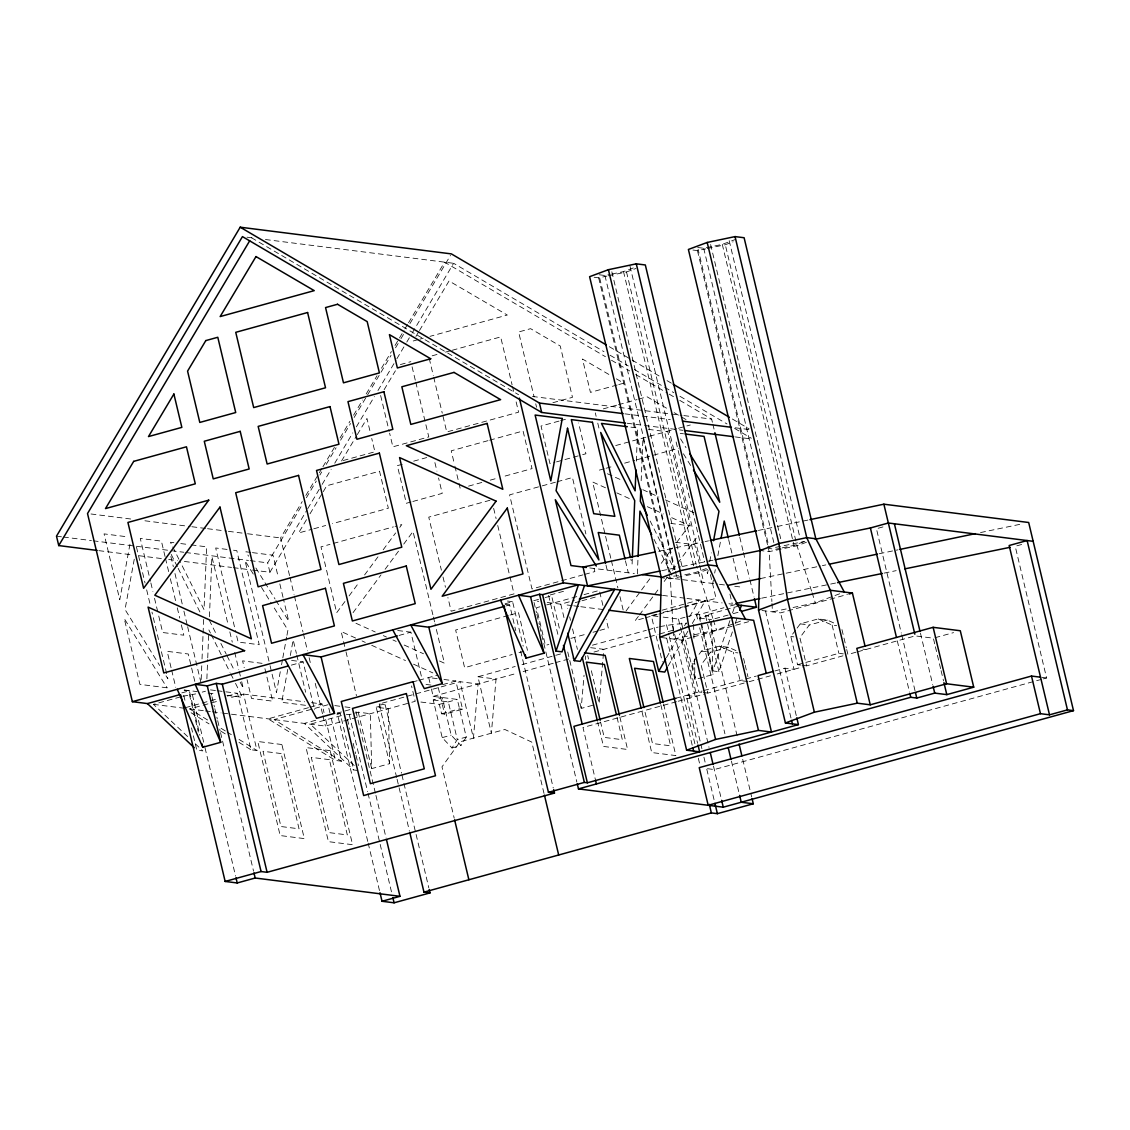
<?xml version="1.0" encoding="UTF-8"?>
<svg xmlns="http://www.w3.org/2000/svg" width="1130" height="1130" viewBox="0 0 1130 1130"><rect width="100%" height="100%" fill="white"/><g stroke="black" fill="none" stroke-linecap="round" stroke-linejoin="round"><path stroke-width="0.75" stroke-dasharray="5 3.75" d="M201.747 665.81L201.041 682.986L187.594 626.543M202.03 658.945L203.019 634.905M203.089 633.196L203.654 619.452M206.875 678.819L207.666 659.609M207.736 657.872L208.739 633.436M209.431 616.726L211.903 556.624L228.189 625.045M632.306 559.011L632.094 564.153L630.865 559.025M636.331 461.167L637.687 428.002L629.071 426.914M637.348 573.941L637.998 558.234M641.176 480.73L642.942 437.79L674.327 569.492L649.609 519.927M592.614 705.29L581.187 708.439L584.041 675.246M585.382 659.525L585.693 656.036M129.95 544.236L119.766 599.719L104.073 533.883L127.93 536.891M134.258 559.237L125.02 609.508L159.655 665.528M280.282 671.714L276.454 692.52L269.533 663.451M281.554 664.779L282.5 659.581M282.825 657.844L286.639 637.038M286.964 635.3L287.924 630.102L272.429 605.044M287.769 669.37L281.709 702.309L308.857 705.741M290.311 655.499L293.179 639.891L296.399 653.394M708.143 570.226L707.507 573.687L706.278 568.559L695.218 572.613L683.396 575.099M709.739 561.553L711.335 552.881M712.762 583.476L713.397 580.015M714.668 573.08L715.318 569.605M717.861 555.734L720.728 540.126M732.395 631.882L718.906 671.686L712.875 670.923L730.291 619.508M732.537 612.87L735.348 604.578L730.446 605.934M735.206 623.591L737.452 616.952M666.46 657.646L680.218 633.379M684.526 625.794L686.249 622.757M689.681 616.683L699.145 600.002L662.109 610.214M668.183 665.994L687.972 631.105M692.28 623.52L705.177 600.764L684.978 606.33M289.548 575.566L280.593 537.937L302.219 501.579M305.82 495.505L318.434 474.303M319.338 472.778L322.036 468.23M322.94 466.718L334.649 447.028M340.059 437.932L349.961 421.264M353.577 415.204L362.575 400.048M366.191 393.989L376.996 375.81M381.502 368.225L391.418 351.557M395.02 345.498L398.622 339.438M399.526 337.927L404.032 330.341M404.921 328.83L407.633 324.282M408.537 322.77L444.57 262.16L605.426 356.685M252.456 570.057L269.915 572.26L267.669 562.853L302.784 503.796M306.385 497.737L316.301 481.069M319.903 475.024L321.697 471.987M326.203 464.416L336.104 447.763M340.61 440.177L350.512 423.524M354.128 417.464L366.727 396.263M367.631 394.751L391.051 355.371M395.542 347.8L400.048 340.229M400.952 338.703L403.65 334.169M409.95 323.561L450.475 255.408M269.915 572.26L306.837 510.167M307.727 508.655L321.245 485.942M322.135 484.431L331.147 469.275M334.748 463.215L352.758 432.931M356.36 426.872L374.369 396.588M377.971 390.528L395.98 360.23M396.884 358.719L405.896 343.577M406.8 342.065L411.292 334.48M412.196 332.969L453.624 263.304L603.985 351.67M306.484 519.701L298.546 532.993L312.106 529.25M310.016 513.797L322.347 493.132M323.237 491.663L326.754 485.759L379.539 471.21L388.353 508.232L332.446 523.642M341.557 460.984L356.444 436.039M357.32 434.57L366.968 418.439L370.146 431.773M384.115 389.709L395.415 370.795M415.911 336.472L418.594 331.98M419.484 330.483L449.048 280.974L507.299 315.044L430.022 336.345M466.266 737.057L460.969 745.503L451.195 735.15L442.226 697.521L433.242 699.993L442.211 737.622L451.986 747.975L457.297 739.529L466.266 737.057L457.311 699.428L433.171 696.377L430.728 686.108M344.947 601.513L336.684 612.7L320.991 546.849L329.974 544.378M349.085 595.906L359.425 581.922M364.595 574.93L378.041 556.737M383.211 549.745L395.613 532.965M399.752 527.371L401.814 524.574L395.076 526.425M353.069 612.63L380.994 574.859M385.118 569.266L398.565 551.087M403.735 544.095L413.043 531.495L433.002 615.313M626.091 610.892L640.555 591.301M641.6 589.902L650.894 577.317M661.234 563.319L672.604 547.937M676.743 542.343L689.159 525.549L669.85 516.848M638.337 616.415L635.244 620.61L643.662 618.294M639.368 615.017L653.846 595.439M654.877 594.041L657.985 589.846M664.186 581.442L667.293 577.246M672.463 570.255L676.588 564.661M677.633 563.263L698.312 535.281M701.787 692.323L698.778 691.941L692.054 663.72L701.476 651.092L719.443 646.148L728.483 647.278L740.856 652.787M728.483 647.278L710.53 652.236L701.109 664.864L707.832 693.086L744.162 683.057M800.577 665.09L797.554 664.708L790.831 636.487L796.071 629.466M797.116 628.068L800.266 623.859L818.219 618.915L827.273 620.059L836.539 624.184M827.273 620.059L809.306 625.003L799.885 637.631L806.608 665.852L842.952 655.824M611.683 274.082L623.506 271.596L634.467 267.513M608.491 275.762L626.514 271.977L635.922 268.474M697.676 247.498L703.707 248.261L722.282 244.363L734.825 239.687M707.281 248.529L725.305 244.744L733.13 241.82M707.634 569.506L698.227 572.995L683.481 576.102M782.186 547.866L793.995 545.38L804.97 541.298M806.41 542.273L797.017 545.762L769.163 551.624L761.62 550.677M694.258 634.749L716.561 630.06L734.26 623.477M735.87 622.87L743.907 619.876M793.048 607.516L815.337 602.827L841.087 593.25M413.227 340.978L418.255 339.593M419.936 339.127L423.298 338.195M400.387 364.566L410.854 361.671M432.168 355.809L437.169 354.425M445.531 352.122L450.545 350.738M452.212 350.272L500.661 336.924L512.074 384.807M343.223 460.517L374.906 451.788L371.728 438.44M552.881 402.718L572.472 397.322L560.254 346.006L530.591 328.675L518.628 331.966L534.109 396.969M617.121 385.019L590.439 392.364L582.487 359.015L611.994 376.276M618.788 384.553L623.788 383.169L613.463 377.138M402.252 464.303L397.35 465.645L406.32 503.274L411.207 501.932M413.679 461.153L426.745 457.551M487.991 440.658L451.237 450.799L454.486 464.472M489.657 440.206L523.077 430.996L532.032 468.625L503.641 476.45M558.997 421.095L541.03 426.038L549.999 463.667L554.901 462.311M560.621 420.643L568.786 418.382M603.335 408.862L616.796 405.147M618.477 404.695L636.995 399.582M638.676 399.116L647.08 396.8L668.127 409.117M313.801 528.784L325.666 525.507M412.846 501.48L442.24 493.372L438.567 477.976M468.555 486.126L481.917 482.439M490.265 480.137L496.946 478.287M556.525 461.873L581.018 455.122M582.656 454.67L585.919 453.766L578.588 422.973M615.737 445.545L676.743 428.722M678.438 428.256L685.204 426.391M686.899 425.925L690.289 424.993M333.237 543.474L393.395 526.891M489.926 500.279L428.75 517.144L441.392 570.17M555.452 482.213L509.574 494.855L531.99 588.928L582.953 574.873M557.147 481.747L572.444 477.524L585.891 533.967M599.38 470.108L604.437 468.71M606.118 468.244L614.536 465.927M624.636 463.145L634.735 460.362M636.43 459.896L678.706 448.229M584.662 574.407L594.846 571.596L594.041 568.178M181.831 692.888L189.317 690.826L199.911 735.291M505.124 603.759L512.596 601.697L523.19 646.176M291.328 665.132L303.108 661.883L314.521 709.767M399.017 635.441L410.868 632.164L421.871 678.353M506.282 605.864L509.658 604.946L515.76 630.596M187.637 736.562L153.468 704.343L181.224 696.702M182.848 696.25L195.66 693.919M550.225 594.973L566.554 590.467M202.199 692.125L205.462 691.221M538.544 599.394L533.643 600.75L538.742 601.386M545.084 597.601L551.61 595.793L560.169 631.712M508.316 615.511L455.644 630.032L464.614 667.661L512.187 654.538M510.011 615.045L518.515 612.7L527.47 650.329M539.872 606.81L536.468 607.742L545.437 645.371L548.841 644.439M546.666 604.931L577.246 596.499M584.041 594.634L599.338 590.411L602.996 605.807M185.306 707.691L200.462 703.524M202.157 703.058L208.881 701.193M210.576 700.727L217.299 698.877M227.413 696.094L237.512 693.312L250.959 749.755L256.99 750.518L243.543 694.074L228.387 698.241M547.217 602.46L560.805 604.183L574.266 600.468M207.609 720.008L189.656 708.92L201.451 705.671M203.132 705.205L218.288 701.038M575.255 602.629L580.297 601.231M581.992 600.764L598.829 596.117M882.968 526.919L876.428 528.727L901.288 633.054M308.504 707.691L268.093 718.835L335.426 760.419L341.458 761.182L330.864 716.717M310.185 707.225L321.979 703.976L324.013 712.536M328.011 704.739L274.124 719.598L341.458 761.182M656.346 614.226L651.304 615.624L662.307 661.799M663.084 612.375L683.297 606.796M412.365 682.054L417.267 680.712M418.891 680.26L437.677 675.076M518.981 652.66L524.08 651.261M570.918 638.351L586.216 634.128M593.01 632.263L598.109 630.851M599.804 630.385L608.293 628.04L606.259 619.494M645.343 617.827L657.123 614.579M658.818 614.113L716.067 598.335L710.021 573.009M367.759 841.412L337.206 713.129L350.258 709.527M663.183 617.121L678.452 619.056L684.978 617.248M686.616 616.796L696.405 614.099L699.428 614.48L723.92 607.728M442.776 684.596L455.842 680.995L462.566 709.216L444.613 714.16L441.59 713.779L439.344 704.371L420.388 701.97M315.722 720.262L304.295 723.412L353.662 769.954L358.182 770.519M336.952 714.414L340.215 713.51L353.662 769.954M396.672 777.539L379.157 703.99L459.981 681.701L478.075 683.989L473.428 738.144L459.981 681.701M477.934 676.757L496.042 679.045L491.381 733.201L477.934 676.757L515.209 666.474M521.989 664.61L560.96 653.86M592.431 645.188L646.318 630.328M647.999 629.876L658.098 627.079M659.793 626.627C668.72 625.102 677.647 623.477 686.701 623.704M341.359 715.615L310.326 724.175L354.636 765.942M718.906 671.686L705.459 615.243L739.755 605.793M346.246 714.273L349.269 714.654L358.252 712.183L370.315 713.708L371.699 768.612L389.652 763.668L388.268 708.75L376.205 707.225L389.652 763.668M376.205 707.225L385.189 704.753L401.489 773.16M683.579 631.599L694.978 679.497L712.945 674.539L699.498 618.096L708.482 615.624L737.819 738.766M222.78 713.115L325.412 726.082L410.162 702.719M411.843 702.253L415.219 701.32L411.546 685.924M433.171 696.377L516.368 673.438M523.148 671.573L553.644 663.155M555.339 662.689L572.289 658.027M593.999 652.038L647.857 637.193M649.552 636.727L658.027 634.382M659.708 633.916L674.963 629.721M714.895 618.703L731.52 614.127M733.186 613.661L738.173 612.291M439.344 704.371L457.311 699.428M1016.831 545.818L1023.37 544.01M661.488 637.546L681.786 640.103L691.814 637.348M693.481 636.882L748.625 621.684M762.001 610.525L780.576 612.87L847.401 594.451M441.59 713.779L459.557 708.835L462.566 709.216M442.211 737.622L451.195 735.15M451.986 747.975L460.969 745.503M675.98 698.227L702.083 691.023M703.736 690.571L756.394 676.051M774.869 670.966L784.969 668.169L794.023 669.313L780.576 612.87M797.554 664.708L804.165 662.886M805.817 662.434L838.856 653.324L843.376 653.889M676.531 701.716L582.981 727.494L595.609 780.519M678.226 701.236L704.682 693.947M749.119 681.701L770.448 675.811M777.186 673.96L803.458 666.714M856.06 652.208L847.895 654.468L846.709 649.482M857.698 651.77L915.258 635.893L933.352 638.182L934.976 645.032M935.033 637.716L953.565 632.616M1041.479 679.37L714.301 769.558L705.925 768.499M1043.174 678.904L1046.578 677.958L1015.206 546.27M692.916 250.027L697.45 250.606L705.643 248.882M669.793 572.345L598.9 274.731L604.931 275.494L609.988 274.435M594.14 277.26L598.66 277.839L606.852 276.115M658.691 551.27L703.383 541.934M705.092 541.567L708.538 540.846M758.385 530.436L775.576 526.834M777.299 526.481L809.956 519.645M780.491 548.234L775.42 549.293L769.389 548.53L698.086 249.222M673.621 576.145L681.715 575.467M681.842 576.441L670.373 578.857L662.83 577.91M760.504 578.56L820.677 565.975M822.4 565.622L825.832 564.901M879.126 553.757L898.025 549.816M980.543 532.555L1021.803 523.939M786.183 608.957L772.454 611.853L771.988 603.25M687.393 636.19L673.678 639.086L673.296 632.207M661.7 570.707L680.67 566.822M682.393 566.469L713.44 560.113M775.533 547.386L804.857 541.383M761.648 598.194L828.926 584.422M830.649 584.069L835.819 582.995M884.112 573.108L896.189 570.636M246.976 237.187L254.985 238.204M265.423 239.518L453.624 263.304M532.484 396.461L682.068 415.374M683.82 415.586L711.646 419.103L712.451 422.521M624.932 413.848L640.639 415.826M642.391 416.052L670.316 419.583M748.837 429.513L733.13 427.521L751.309 438.242M627.178 423.256L642.885 425.233M644.623 425.459L683.029 430.318M735.376 436.929L751.083 438.92M648.366 429.358L667.858 431.815L690.275 525.888L670.782 523.43M680.204 433.383L683.495 433.793M675.26 542.245L694.752 544.702L699.23 563.517M589.747 567.924L634.326 573.56M666.658 577.642L679.582 579.28M682.605 579.662L717.79 584.111M719.471 584.323L724.5 584.959M734.74 586.258L739.91 586.908M91.007 513.981L131.009 519.037M144.923 520.789L190.151 526.509M191.888 526.721L205.801 528.487M207.539 528.699L226.678 531.128M228.415 531.34L245.803 533.544M247.541 533.755L280.593 537.937M662.547 595.383L685.204 598.236M686.941 598.462L722.155 602.912M728.935 603.773L732.325 604.197L729.881 593.928M818.219 618.915L832.132 625.102L836.652 625.667M173.893 542.697L170.432 542.259L172 545.394M180.786 543.572L189.402 544.66M191.125 544.872L206.635 546.835L204.05 609.677L179.825 561.073M227.059 549.42L215.689 547.979L235.662 631.797M233.557 550.239L236.806 550.649L259.222 644.721L238.105 642.052L236.057 633.506M250.789 552.415L245.86 551.793L248.586 556.214M252.442 552.627L273.008 555.226L278.234 577.176M800.266 623.859L809.306 625.003M705.459 615.243L708.482 615.624M56.5 536.171L61.74 536.835M63.478 537.047L91.403 540.578M93.154 540.804L183.893 552.273M185.645 552.499L248.473 560.438M250.21 560.65L267.669 562.853M699.498 618.096L711.561 619.621M572.062 605.609L566.836 604.946L567.641 608.364M573.8 605.821L579.026 606.485M580.778 606.711L603.434 609.564M652.999 615.836L661.474 616.909M790.831 636.487L793.853 636.868M507.427 601.047L512.596 601.697M98.875 550.649L132.041 554.844M139.018 555.72L161.703 558.587M168.695 559.477L177.41 560.579M184.388 561.455L231.509 567.415M233.26 567.641L250.719 569.845M862.84 649.129L865.863 649.51M505.124 604.366L509.658 604.946M1042.044 677.393L1046.578 677.958M719.443 646.148L733.342 652.335L737.876 652.9M701.476 651.092L710.53 652.236M802.088 665.273L806.608 665.852M590.637 647.674L603.801 649.34L599.14 703.482L590.595 667.576M692.054 663.72L695.063 664.101M397.704 630.512L410.868 632.164M747.608 681.503L740.065 680.557L733.342 652.335M703.298 692.506L707.832 693.086M437.183 678.636L428.694 677.562L430.318 684.399M443.963 679.483L455.842 680.995M291.596 660.429L303.108 661.883M262.075 663.338L242.583 660.866L244.207 667.703M426.01 684.441L431.095 685.077M433.242 699.993L448.327 701.9L457.297 739.529M379.157 703.99L385.189 704.753M215.449 690.515L210.364 689.879L211.578 695.007M217.144 690.727L237.512 693.312M243.543 694.074L304.549 701.772M311.513 702.662L321.979 703.976M334.805 705.6L343.28 706.674M344.975 706.886L351.769 707.747M184.246 689.992L197.242 691.631M208.019 693.001L216.635 694.088M226.989 695.388L242.498 697.351L233.896 680.105M184.148 690.176L189.317 690.826M337.206 713.129L340.215 713.51M153.468 704.343L183.625 708.157M189.656 708.92L203.612 710.685M205.349 710.911L210.576 711.561M212.327 711.787L221.042 712.889M607.417 473.738L621.895 480.264M642.815 489.714L658.889 496.974M665.33 499.87L694.286 512.949M605.511 487.793L592.643 481.987L610.977 558.955M616.768 492.878L631.246 499.418M647.335 506.678L663.423 513.938M355.95 623.266L375.245 631.981M383.296 635.611L386.502 637.052M392.943 639.961L396.164 641.416M404.201 645.046L423.496 653.761M439.584 661.022L444.415 663.197L435.036 623.859M355.639 638.055L341.161 631.515L345.582 650.089M362.08 640.95L365.287 642.405M371.728 645.315L405.5 660.556M413.552 664.186L432.847 672.901M674.144 412.634L686.164 419.668M609.338 346.726L630.596 359.213M632.122 360.103L660.979 377.067M667.053 380.641L671.616 383.31M732.367 419.018L749.063 428.835M610.059 355.23L628.28 365.95M634.368 369.51L663.225 386.474M664.737 387.364L673.847 392.717M679.921 396.291L727.014 423.962M611.485 360.244L629.707 370.951M635.766 374.524L667.632 393.24M669.158 394.13L673.706 396.814M679.78 400.373L711.646 419.103M251.51 237.752L518.571 394.709M221.085 728.327L225.576 731.096M227.059 732.028L231.551 734.797M239.037 739.416L256.99 750.518M191.111 712.776L209.064 723.878M221.028 731.265L225.52 734.034M238.981 742.353L250.959 749.755M195.236 743.724L202.835 750.885L196.79 750.122L191.493 727.89M680.557 438.864L686.023 447.706M683.424 453.78L692.535 468.526M255.889 568.009L264.081 581.272M264.999 582.755L275.028 598.971M275.932 600.44L288.701 621.076L283.461 599.126M253.29 574.082L245.083 560.819L269.124 661.728M261.482 587.36L271.511 603.575M166.025 675.853L167.862 678.791L151.971 612.093M654.002 539.321L671.983 575.382M172.791 546.962L179.034 559.505M209.29 620.158L217.002 635.653M220.873 643.408L226.282 654.242M227.045 655.795L234.772 671.291M240.181 682.125L243.275 688.325L240.831 678.071M171.209 554.392L177.382 566.78M178.159 568.334L201.338 614.805M208.881 629.933L210.448 633.068M211.225 634.636L221.395 655.019M222.172 656.587L229.983 672.265M230.774 673.833L233.119 678.537M811.566 591.075L797.017 545.762L725.305 244.744M812.103 592.756L815.337 602.827M712.79 618.308L696.603 566.158M713.327 619.989L716.561 630.06M935.386 646.741L940.683 668.974M941.092 670.683L943.536 680.938M920.47 633.238L932.702 684.554M901.698 634.763L915.145 691.207M897.291 640.851L909.523 692.153M841.963 629.565L846.313 647.829M832.132 625.102L838.856 653.324M729.189 240.634L799.687 536.538M722.282 244.363L793.995 545.38M710.629 244.546L780.703 538.727M703.707 248.261L774.615 545.875M697.45 250.606L767.524 544.787M767.934 546.496L769.163 551.624L771.889 601.527M784.969 668.169L796.382 716.067M765.49 610.977L791.155 718.722M712.861 424.23L714.909 432.79M739.755 537.117L743.017 550.804M743.427 552.514L749.543 578.164M749.939 579.888L754.021 596.979M728.652 539.632L732.678 556.511M733.073 558.206L739.105 583.532M743.582 658.451L744.769 663.437M745.164 665.09L747.933 676.715M676.136 441.985L704.654 561.709M630.003 266.157L700.911 563.771M699.639 565.226L703.722 582.331M626.514 271.977L696.193 564.449M742.707 759.289L751.662 796.918M623.506 271.596L694.399 569.195M699.428 614.48L701.052 621.316M701.462 623.04L712.875 670.923M696.405 614.099L698.043 620.935M699.668 627.786L724.937 733.822M731.449 761.196L739.19 793.684M611.839 271.779L681.927 565.961M604.931 275.494L675.02 569.69M675.415 571.399L676.644 576.526M681.531 623.054L683.17 629.89M598.66 277.839L668.748 572.02M669.158 573.729L670.373 578.857L673.198 630.484M678.452 619.056L709.004 747.326M713.496 766.14L721.237 798.642M681.786 640.103L695.233 696.546L686.193 695.402L697.591 743.3M672.562 625.526L701.9 748.682M703.934 757.227L705.148 762.355M706.787 769.205L714.527 801.693M666.516 624.763L668.96 635.032M669.37 636.741L695.049 744.486M698.298 758.173L699.936 765.01M666.7 638.196L692.789 747.665M595.326 412.902L596.132 416.32M597.77 423.157L599.394 429.993M663.635 704.273L675.867 755.589L651.727 752.538L641.543 709.767M660.824 704.739L670.613 745.8L652.504 743.512L644.354 709.301M625.441 560.833L628.294 572.797M611.386 560.664L617.912 588.024M619.946 596.584L623.209 610.271M605.963 565L607.177 570.127M619.861 716.985L627.602 749.487L603.462 746.436L597.756 722.48M617.037 717.451L622.333 739.698L604.239 737.41L600.567 722.014M535.733 403.805L536.552 407.224M587.741 655.598L588.546 659.016M569.69 616.909L570.495 620.342M572.543 628.887L577.43 649.411M512.483 386.517L514.108 393.367M516.142 401.913L518.585 412.182L446.745 431.985L442.678 414.88M560.805 604.183L564.054 617.87M567.74 651.996L581.187 708.439M548.587 595.411L558.375 636.473M534.052 602.46L536.496 612.728M536.905 614.438L539.349 624.692M539.759 626.401L576.837 782.045M493.655 508.359L496.098 518.628M497.737 525.464L509.545 575.071M509.955 576.78L514.023 593.886L451.167 611.217L447.904 597.53M520.662 651.12L553.248 787.949M544.01 793.415L531.792 742.113L504.856 729.486L459.952 741.859L441.985 766.86L454.204 818.177M429.231 358.436L433.298 375.541M433.708 377.25L442.268 413.17M454.896 466.196L458.568 481.578M458.978 483.287L460.193 488.428M412.083 366.812L415.346 380.485M415.755 382.208L428.793 436.929L392.873 446.83L389.61 433.157M434.895 462.594L436.943 471.139M443.017 577.006L445.46 587.261M380.641 395.528L389.2 431.448M433.411 617.022L434.64 622.15M438.285 687.605L444.613 714.16M401.899 774.869L403.523 781.72M403.933 783.429L428.793 887.756M397.082 779.248L409.3 830.55M345.992 651.77L356.444 695.67M358.252 712.183L371.699 768.612M355.978 711.589L375.527 793.698M375.937 795.407L386.135 838.163M349.269 714.654L367.603 791.622M368.013 793.331L391.644 892.531M347.475 719.4L349.919 729.669M353.182 743.342L355.625 753.611M356.035 755.32L358.478 765.575M368.168 843.121L379.581 891.005M328.83 708.171L330.454 715.008M325.638 719.372L335.426 760.419M289.958 577.275L294.04 594.38M294.45 596.089L302.995 632.009M303.405 633.718L307.487 650.824M309.112 657.66L310.34 662.802M315.228 683.325L322.559 714.104M322.968 715.813L325.412 726.082M279.845 583.928L283.065 597.445M296.795 655.089L305.651 692.238M264.929 668.663L272.669 701.165L251.552 698.495L247.06 679.681M229.828 631.882L232.272 642.151M234.715 652.406L238.783 669.511M239.193 671.22L240.422 676.347M211.988 696.716L214.432 706.985M214.841 708.694L217.285 718.948M217.695 720.658L220.138 730.926M220.548 732.635L253.558 871.173M170.884 556.426L173.328 566.681M174.966 573.532L182.297 604.31M183.922 611.146L187.185 624.834M165.051 556.511L161.392 541.115L140.275 538.445L150.459 581.216M165.46 558.22L168.723 571.907M170.347 578.744L175.644 600.976M177.283 607.827L179.727 618.082M181.351 624.932L183.795 635.187L162.678 632.518L158.2 613.703M194.798 681.376L188.286 654.002L167.169 651.332L171.237 668.437M192.397 694.823L204.629 746.139M205.024 747.848L235.591 876.131M189.388 694.442L198.343 732.071M183.752 695.388L185.391 702.239M150.869 582.925L152.903 591.47M154.528 598.321L157.79 611.994M171.647 670.147L175.729 687.252M136.476 547.09L145.036 583.009M146.66 589.86L150.332 605.242M711.603 621.345L712.945 674.539M693.608 624.579L693.947 638.309M694.47 658.903L694.978 679.497M167.085 687.817L139.936 684.385L124.243 618.534L167.085 687.817M281.893 744.529L257.767 741.492L280.169 835.55L304.309 838.601L281.893 744.529M330.172 750.631L306.032 747.58L328.449 841.652L352.574 844.703L330.172 750.631M281.13 753.555L263.022 751.266L280.946 826.524L299.055 828.813L281.13 753.555M329.395 759.657L311.287 757.368L329.226 832.626L347.32 834.915L329.395 759.657"/><path stroke-width="1.5" d="M698.001 745.009L699.639 751.846L686.63 750.207L659.736 637.32L661.318 577.713L589.606 276.695L608.42 269.689L636.275 263.827L645.329 264.971L717.042 566.003L745.517 619.282M796.791 717.776L798.416 724.613L785.421 722.974L758.527 610.087L760.109 550.48L688.396 249.462L707.196 242.456L735.051 236.594L744.105 237.738L815.818 538.77L844.294 592.049M632.376 557.288L634.707 500.618L600.708 432.451L630.455 557.316M635.964 469.896L635.102 490.844L601.485 423.425L627.348 426.702M638.069 556.483L639.933 511.113L651.657 534.617M640.823 489.304L640.329 501.325L647.292 515.28M713.553 540.747L718.977 511.269L693.453 469.995M721.039 538.403L724.231 521.057L728.257 537.937M584.507 585.51L562.034 651.855L556.002 651.092L578.475 584.747L542.555 594.648L539.547 594.267L530.563 596.753L518.5 595.227L544.01 653.197L526.043 658.14L500.534 600.171M739.698 610.313L741.379 605.341M620.709 590.086L580.283 661.389L574.252 660.626L614.678 589.323L579.323 599.07M667.322 667.505L664.751 672.068L658.705 671.305L665.598 659.157M606.302 344.933L451.379 253.897L240.21 227.201L56.5 536.171L58.746 545.578L97.138 550.437M58.746 545.578L242.456 236.608L541.666 412.45L625.427 423.03M249.702 240.789L87.519 513.543L132.351 701.673L147.423 703.58L180.08 694.583M661.318 577.713L680.133 570.707L707.987 564.859L717.042 566.003M760.109 550.48L778.909 543.488L806.764 537.626L815.818 538.77M659.736 637.32L688.693 626.543L731.576 617.517L753.625 620.299L766.267 673.325M758.527 610.087L787.483 599.31L830.366 590.284L852.416 593.066L865.043 646.092M686.63 750.207L715.587 739.43L758.47 730.404L771.479 732.042L758.032 675.599L773.188 671.418M785.421 722.974L814.377 712.197L857.26 703.171L870.255 704.809L946.587 683.763L973.735 687.195L960.288 630.752L933.14 627.32L856.808 648.366L870.255 704.809M132.351 701.673L563.39 582.84L660.796 595.157M177.241 689.3L202.764 747.269L220.717 742.311L195.208 684.342L207.27 685.868L216.254 683.396L222.285 684.159L287.952 666.05M285.014 659.595L316.555 718.327L334.522 713.369L302.967 654.637L321.075 656.926L397.322 635.908M392.774 629.89L424.315 688.608L442.282 683.664L410.727 624.932L428.835 627.221L504.602 606.33M815.21 539.264L870.397 527.964L888.364 523.006L1033.159 541.312M608.66 610.228L645.272 614.861L660.414 610.68M741.492 611.372L756.464 607.248L754.43 598.688M849.068 593.999L852.416 593.066M675.98 698.227L573.927 726.35L587.374 782.793L798.416 724.613M180.744 695.007L225.153 881.442L261.072 871.541L267.104 872.303L554.477 793.076L553.658 789.658M504.022 605.892L548.446 792.314L584.365 782.412L587.374 782.793M225.153 881.442L237.215 882.968L255.182 878.01L399.978 896.316L386.531 839.873M577.246 783.754L578.475 788.895L910.738 697.295L916.769 698.058L934.736 693.1L946.799 694.625L973.735 687.195M1040.546 677.195L1031.492 676.051L699.23 767.651L708.185 805.28L1040.462 713.68L1049.502 714.824L1067.469 709.88L1073.5 710.643L1028.681 522.498L883.872 504.192L809.956 519.645M379.991 892.714L382.025 901.274L399.978 896.316M578.475 788.895L723.271 807.187L1073.5 710.643M409.71 832.259L423.976 892.135L711.349 812.908L717.38 813.671L753.3 803.769L752.072 798.642M382.025 901.274L394.088 902.799L430.007 892.898L429.188 889.465M655.245 551.991L583.052 567.076L587.529 585.891L659.977 571.06M710.261 540.493L756.676 530.789M760.504 578.56L727.847 585.382L728.666 588.801M829.265 564.181L877.403 554.124M899.748 549.448L975.388 533.643M715.163 559.76L761.733 550.211M735.785 603.491L759.925 598.547M837.542 582.642L882.389 573.461M904.805 568.87L1010.022 547.33M240.21 227.201L539.42 403.043L623.195 413.622M682.52 421.123L731.392 427.295M684.766 430.53L733.638 436.703M685.133 434.005L704.061 436.392L719.739 502.243L689.667 453.596M586.399 567.5L570.975 565.551L555.296 499.7L596.301 566.045M642.518 574.605L661.488 576.992M736.859 604.762L756.464 607.248M584.507 652.801L605.186 655.414L619.452 715.276M753.3 803.769L741.238 802.244L739.599 795.393M548.446 792.314L554.477 793.076M423.976 892.135L430.007 892.898M673.127 384.214L729.33 417.238M147.423 703.58L194.261 747.735M1067.469 709.88L1027.128 540.55L1009.161 545.508L1049.502 714.824M1031.492 676.051L1040.462 713.68M933.14 627.32L946.587 683.763M943.946 682.661L946.799 694.625M894.395 523.769L920.06 631.529M933.098 686.263L934.736 693.1M883.872 504.192L914.848 634.184M915.554 692.916L916.769 698.058M870.397 527.964L896.471 637.433M909.918 693.877L910.738 697.295M857.26 703.171L830.366 590.284L806.764 537.626L735.051 236.594M707.196 242.456L778.909 543.488L787.483 599.31L814.377 712.197M791.565 720.432L792.384 723.85M714.909 432.79L739.345 535.408M758.47 730.404L731.576 617.517L707.987 564.859L636.275 263.827M739.034 743.907L741.887 755.871M728.186 747.509L731.039 759.487M608.42 269.689L680.133 570.707L688.693 626.543L715.587 739.43M710.233 752.467L713.087 764.431M721.646 800.351L723.271 807.187M714.937 803.402L717.38 813.671M709.301 804.348L711.349 812.908M692.789 747.665L693.594 751.083M645.272 614.861L658.705 671.305M663.239 702.563L653.451 661.516L629.325 658.465L641.134 708.058M660.414 703.03L652.674 670.542L634.58 668.254L643.945 707.592M625.031 559.124L619.339 535.168L598.222 532.498L605.553 563.291M616.231 714.033L604.409 664.44L586.315 662.152L600.171 720.304M539.42 403.043L541.666 412.45M582.275 657.491L597.346 720.77M519.39 398.127L563.39 582.84M567.726 633.252L574.252 660.626M563.432 645.4L582.176 724.076M595.609 780.519L596.428 783.938M542.555 594.648L556.002 651.092M539.547 594.267L584.365 782.412M530.563 596.753L544.01 653.197M525.238 654.722L526.043 658.14M544.42 795.125L558.686 854.986M428.835 627.221L442.282 683.664M454.613 819.886L468.879 879.747M392.873 897.658L394.088 902.799M321.075 656.926L334.522 713.369M222.285 684.159L267.104 872.303M216.254 683.396L261.072 871.541M253.953 872.883L255.182 878.01M207.27 685.868L220.717 742.311M236.001 877.841L237.215 882.968M201.945 743.851L202.764 747.269M562.274 418.481L550.804 480.886L535.126 415.049L562.274 418.481M567.528 428.256L556.073 490.674L598.9 559.957L567.528 428.256M133.693 461.365L105.486 508.585L195.292 483.824L186.464 446.802L133.693 461.365M173.893 394.031L148.482 436.575L181.845 427.38L173.893 394.031M205.815 340.582L187.58 371.12L199.798 422.436L235.718 412.535L217.793 337.277L205.815 340.582M255.987 256.567L220.152 316.57L314.225 290.636L255.987 256.567M208.753 500.166L143.609 588.292L127.93 522.441L208.753 500.166M219.969 507.102L154.838 595.227L251.34 638.803L219.969 507.102M496.084 501.155L430.954 589.281L399.568 457.579L496.084 501.155M507.299 508.09L442.169 596.216L522.992 573.927L507.299 508.09M307.6 312.516L235.746 332.319L253.685 407.577L325.525 387.774L307.6 312.516M337.531 304.267L325.553 307.572L343.478 382.83L379.412 372.914L367.179 321.612L337.531 304.267M430.714 358.775L397.365 367.97L389.426 334.621L430.714 358.775M240.21 431.349L204.276 441.251L213.245 478.88L249.165 468.978L240.21 431.349M330.002 406.588L258.163 426.391L267.132 464.02L338.972 444.217L330.002 406.588M383.889 391.729L347.969 401.644L356.925 439.259L392.845 429.358L383.889 391.729M454.02 372.406L401.842 386.785L410.811 424.414L500.618 399.653L454.02 372.406M298.546 475.405L235.69 492.736L258.106 586.809L320.962 569.478L298.546 475.405M379.369 453.13L316.513 470.461L338.915 564.534L401.786 547.202L379.369 453.13M487.129 423.425L406.32 445.7L502.822 489.276L487.129 423.425M325.44 588.292L262.584 605.624L271.553 643.253L334.409 625.921L325.44 588.292M406.263 566.017L343.407 583.348L352.362 620.977L415.233 603.646L406.263 566.017M244.603 650.682L163.779 672.957L148.101 607.107L244.603 650.682M413.1 681.687L341.26 701.49L363.662 795.562L435.502 775.759L413.1 681.687M406.362 693.566L352.475 708.425L370.4 783.669L424.287 768.824L406.362 693.566M592.445 422.281L571.328 419.611L593.73 513.684L614.847 516.354L592.445 422.281"/></g></svg>
